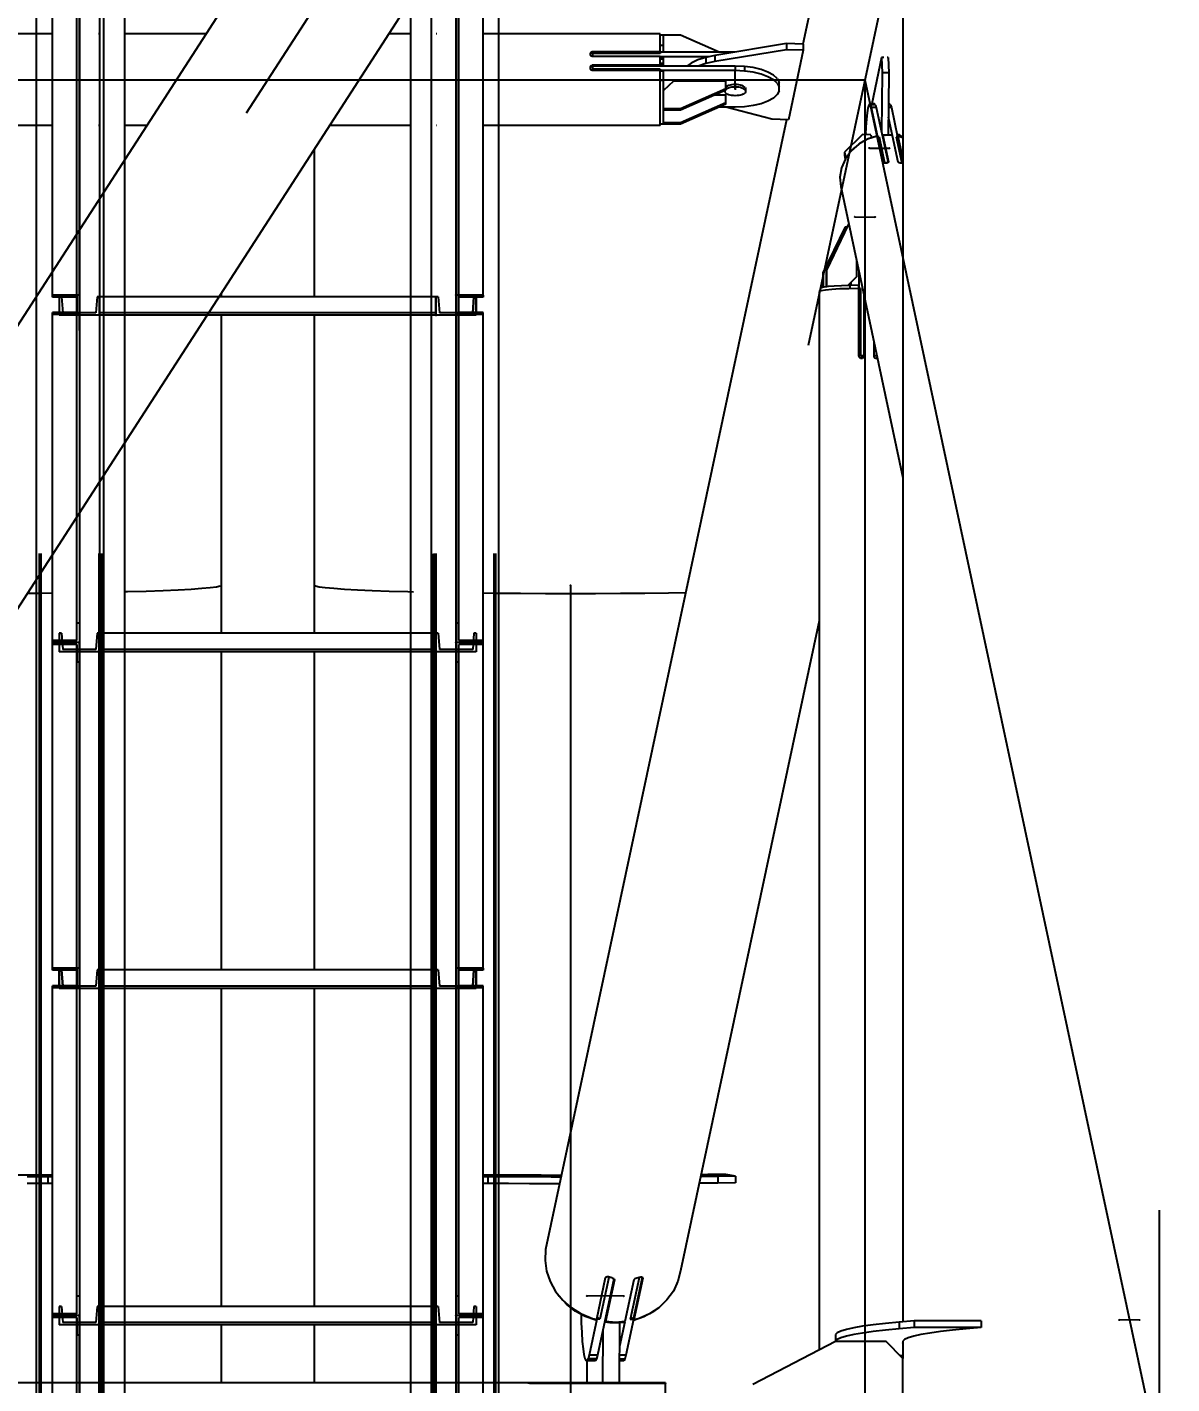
# Model space of a CAD drawing. Header units: millimetres. Extents: x 150209.93 to 150215.05, y 136675.65 to 136679.93.
# Drawn here: x 150211.335 to 150211.403, y 136678.2914 to 136678.372 of the extents above; entities that cross this region are included whole.
import ezdxf

# ---------------------------------------------------------------- set-up
doc = ezdxf.new("R2010")
doc.units = ezdxf.units.MM
doc.header["$LTSCALE"] = 0.25
for name, pattern in [('CENTER', [50.8, 31.75, -6.35, 6.35, -6.35]), ('XKITLINE00', [0]), ('XKITLINE02', [4, 2, -2]), ('XKITLINE03', [6, 3, -1, 1, -1])]:
    doc.linetypes.add(name, pattern=pattern)
doc.styles.add('ROMANS', font='romans.shx')
doc.dimstyles.new('MD300', dxfattribs={"dimtxt": 2.5, "dimasz": 2.5, "dimexe": 1, "dimexo": 1, "dimgap": 0.5, "dimtad": 1, "dimdec": 1, "dimlfac": 50, "dimrnd": 0.5, "dimdsep": 46, "dimtxsty": 'ROMANS', "dimcen": 1, "dimclrd": 146, "dimclre": 146, "dimclrt": 30, "dimadec": 1, "dimazin": 2, "dimtfac": 1, "dimtdec": 1, "dimtmove": 0, "dimatfit": 1, "dimfxl": 1, "dimtolj": 1, "dimtzin": 0, "dimlwd": -1, "dimlwe": -1, "dimarcsym": 0})

# ---------------------------------------------------------------- blocks, each defined once
blk = doc.blocks.new('çatıı')
at = {"color": 8, "linetype": 'CENTER'}
for p, q in [((12195, 15209.12), (12195, 13540.01)), ((12370, 14354.32), (12370, 12689.51)), ((12370, 14100.27), (11840, 13280.27)), ((12370, 14100.27), (12195, 13280.27)), ((12243.96, 13687.55), (12243.96, 13693)), ((11927.5, 13690.27), (12282.5, 13690.27)), ((12282.5, 13690.27), (12282.5, 12870.27)), ((12282.5, 13690.27), (12370, 13280.27)), ((12283.85, 13669.97), (12289.82, 13669.93)), ((12279.51, 13649.52), (12285.48, 13649.48)), ((12195, 13540.01), (12195, 12732.33)), ((12210.84, 13328.82), (12199.89, 13328.89)), ((12364.13, 13321.72), (12358.16, 13321.76))]:
    blk.add_line(p, q, dxfattribs=at)
at = {"color": 8, "linetype": 'XKITLINE00'}
for p, q in [((12223.6, 13915.84), (11947.97, 13489.39)), ((12293.8, 13894.91), (12293.8, 13321.22)), ((12262.02, 13891.16), (11986.39, 13464.71)), ((12293.8, 13840.31), (12264.03, 13700.84)), ((12041.01, 13703.92), (11988.33, 13703.92)), ((12055.01, 13703.92), (12054.72, 13703.92)), ((12086.63, 13703.92), (12062.51, 13703.92)), ((12147.57, 13703.92), (12141, 13703.92)), ((12155.27, 13703.92), (12155.07, 13703.92)), ((12221.66, 13703.92), (12168.99, 13703.92)), ((12221.66, 13702.45), (12221.66, 13703.92)), ((12222.66, 13703.48), (12221.66, 13703.48)), ((12222.66, 13701.93), (12222.66, 13703.48)), ((12227.66, 13703.48), (12222.66, 13703.48)), ((12239.15, 13698.44), (12227.66, 13703.48)), ((12221.66, 13698.44), (12221.66, 13702.45)), ((12222.66, 13700.4), (12221.66, 13700.4)), ((12222.66, 13698.44), (12222.66, 13701.93)), ((12259.21, 13701.02), (12237.87, 13697.46)), ((12259.21, 13699.2), (12237.87, 13695.64)), ((12259.21, 13701.02), (12259.21, 13699.2)), ((12264.19, 13700.84), (12259.21, 13701.02)), ((12264.19, 13699.02), (12259.21, 13699.2)), ((12264.19, 13699.02), (12259.78, 13678.37)), ((12264.19, 13700.84), (12264.19, 13699.02)), ((12200.85, 13698.11), (12200.81, 13697.88)), ((12200.81, 13697.88), (12200.85, 13697.65)), ((12200.85, 13697.86), (12200.83, 13697.76)), ((12200.97, 13698.31), (12200.85, 13698.11)), ((12200.97, 13698.06), (12200.85, 13697.86)), ((12200.85, 13697.65), (12200.97, 13697.45)), ((12201.14, 13698.46), (12200.97, 13698.31)), ((12201.12, 13698.19), (12200.97, 13698.06)), ((12201.16, 13697.29), (12200.97, 13697.45)), ((12201.16, 13698.22), (12201.12, 13698.19)), ((12201.39, 13698.56), (12201.16, 13698.47)), ((12201.39, 13698.31), (12201.16, 13698.22)), ((12201.39, 13697.18), (12201.16, 13697.29)), ((12201.66, 13698.61), (12201.39, 13698.56)), ((12201.66, 13698.34), (12201.39, 13698.31)), ((12201.66, 13697.15), (12201.39, 13697.18)), ((12201.66, 13698.61), (12201.66, 13698.34)), ((12221.66, 13698.61), (12201.66, 13698.61)), ((12221.66, 13698.34), (12201.66, 13698.34)), ((12221.66, 13698.33), (12201.66, 13698.33)), ((12201.66, 13697.15), (12201.66, 13698.33)), ((12221.66, 13698.03), (12201.66, 13698.03)), ((12221.66, 13697.15), (12201.66, 13697.15)), ((12221.66, 13698.44), (12221.66, 13698.03)), ((12243.74, 13698.44), (12221.66, 13698.44)), ((12221.66, 13694.35), (12221.66, 13697.15)), ((12236.07, 13697.07), (12221.66, 13697.07)), ((12222.66, 13697.01), (12221.66, 13697.01)), ((12222.66, 13696.4), (12221.66, 13696.4)), ((12222.66, 13695.13), (12221.66, 13695.13)), ((12222.66, 13695.77), (12222.66, 13697.01)), ((12222.66, 13694.34), (12222.66, 13695.77)), ((12230.87, 13695.21), (12229.59, 13694.34)), ((12232.86, 13696.14), (12230.87, 13695.21)), ((12235.22, 13696.89), (12232.86, 13696.14)), ((12235.22, 13695.07), (12232.94, 13694.34)), ((12237.87, 13697.46), (12235.22, 13696.89)), ((12235.22, 13696.89), (12235.22, 13695.07)), ((12237.87, 13695.64), (12235.22, 13695.07)), ((12237.87, 13697.46), (12237.87, 13695.64)), ((12287.47, 13696.86), (12284.54, 13683.06)), ((12288.17, 13696.86), (12287.47, 13696.86)), ((12287.47, 13696.86), (12287.63, 13692.31)), ((12289.46, 13696.85), (12289.13, 13696.85)), ((12289.46, 13696.85), (12289.62, 13692.29)), ((12200.85, 13694.04), (12200.81, 13693.78)), ((12200.81, 13693.78), (12200.85, 13693.53)), ((12200.85, 13693.79), (12200.83, 13693.66)), ((12200.97, 13694.26), (12200.85, 13694.04)), ((12200.97, 13694.01), (12200.85, 13693.79)), ((12200.85, 13693.53), (12200.97, 13693.31)), ((12201.16, 13694.44), (12200.97, 13694.26)), ((12201.16, 13694.19), (12200.97, 13694.01)), ((12201.16, 13693.13), (12200.97, 13693.31)), ((12201.39, 13694.56), (12201.16, 13694.44)), ((12201.39, 13694.31), (12201.16, 13694.19)), ((12201.39, 13693.03), (12201.16, 13693.13)), ((12201.66, 13694.6), (12201.39, 13694.56)), ((12201.39, 13694.56), (12201.39, 13694.31)), ((12201.66, 13694.35), (12201.39, 13694.31)), ((12201.66, 13692.97), (12201.39, 13693.03)), ((12201.66, 13694.6), (12201.66, 13694.35)), ((12221.66, 13694.6), (12201.66, 13694.6)), ((12201.66, 13694.35), (12201.66, 13694.34)), ((12201.66, 13692.97), (12201.66, 13694.34)), ((12243.96, 13694.34), (12201.66, 13694.34)), ((12221.66, 13693.39), (12201.66, 13693.39)), ((12221.66, 13692.97), (12201.66, 13692.97)), ((12222.66, 13694.47), (12221.66, 13694.47)), ((12221.66, 13694.47), (12221.66, 13694.34)), ((12221.66, 13693.39), (12221.66, 13692.98)), ((12243.96, 13692.98), (12221.66, 13692.98)), ((12221.66, 13676.63), (12221.66, 13692.97)), ((12222.66, 13692.8), (12221.66, 13692.8)), ((12222.66, 13687.4), (12222.66, 13692.8)), ((12243.96, 13694.34), (12243.96, 13692.98)), ((12246.68, 13694.23), (12243.96, 13694.34)), ((12246.68, 13692.86), (12243.96, 13692.98)), ((12246.68, 13694.23), (12246.68, 13692.86)), ((12249.28, 13693.87), (12246.68, 13694.23)), ((12249.28, 13692.51), (12246.68, 13692.86)), ((12251.66, 13693.31), (12249.28, 13693.87)), ((12251.66, 13691.94), (12249.28, 13692.51)), ((12253.69, 13692.55), (12251.66, 13693.31)), ((12253.69, 13691.18), (12251.66, 13691.94)), ((12255.3, 13691.63), (12253.69, 13692.55)), ((12255.3, 13690.26), (12253.69, 13691.18)), ((12256.41, 13690.59), (12255.3, 13691.63)), ((12287.63, 13692.31), (12287.42, 13674.89)), ((12289.62, 13692.29), (12287.63, 13692.31)), ((12289.62, 13692.29), (12289.4, 13673.84)), ((12222.66, 13690.09), (12221.66, 13690.09)), ((12225.66, 13689.83), (12222.66, 13687.1)), ((12222.66, 13681.66), (12222.66, 13687.4)), ((12241.16, 13689.83), (12225.66, 13689.83)), ((12241.16, 13687.55), (12227.66, 13681.64)), ((12241.16, 13687.14), (12227.66, 13681.22)), ((12240.9, 13687.02), (12240.86, 13686.82)), ((12240.86, 13687.01), (12240.86, 13686.82)), ((12240.86, 13686.82), (12240.9, 13686.59)), ((12241.16, 13687.14), (12241.16, 13689.83)), ((12241.27, 13688.19), (12241.16, 13688.09)), ((12241.27, 13687.46), (12241.16, 13687.36)), ((12241.58, 13688.37), (12241.27, 13688.19)), ((12241.58, 13687.64), (12241.27, 13687.46)), ((12241.96, 13688.53), (12241.58, 13688.37)), ((12241.96, 13687.8), (12241.58, 13687.64)), ((12242.41, 13688.66), (12241.96, 13688.53)), ((12242.41, 13687.93), (12241.96, 13687.8)), ((12242.9, 13688.75), (12242.41, 13688.66)), ((12242.9, 13688.03), (12242.41, 13687.93)), ((12243.42, 13688.81), (12242.9, 13688.75)), ((12243.42, 13688.08), (12242.9, 13688.03)), ((12243.96, 13688.83), (12243.42, 13688.81)), ((12243.96, 13688.1), (12243.42, 13688.08)), ((12244.49, 13688.81), (12243.96, 13688.83)), ((12243.96, 13688.83), (12243.96, 13688.1)), ((12244.49, 13688.08), (12243.96, 13688.1)), ((12245.02, 13688.75), (12244.49, 13688.81)), ((12245.02, 13688.03), (12244.49, 13688.08)), ((12245.51, 13688.66), (12245.02, 13688.75)), ((12245.51, 13687.93), (12245.02, 13688.03)), ((12245.95, 13688.53), (12245.51, 13688.66)), ((12245.95, 13687.8), (12245.51, 13687.93)), ((12246.33, 13688.37), (12245.95, 13688.53)), ((12246.33, 13687.64), (12245.95, 13687.8)), ((12246.64, 13688.19), (12246.33, 13688.37)), ((12246.64, 13687.46), (12246.33, 13687.64)), ((12246.87, 13687.99), (12246.64, 13688.19)), ((12246.87, 13687.26), (12246.64, 13687.46)), ((12246.87, 13687.99), (12247.01, 13687.77)), ((12246.87, 13687.26), (12247.01, 13687.04)), ((12247.01, 13687.77), (12247.06, 13687.55)), ((12247.01, 13687.04), (12247.06, 13686.82)), ((12247.06, 13686.82), (12247.01, 13686.59)), ((12247.06, 13687.55), (12247.06, 13686.82)), ((12256.41, 13689.22), (12255.3, 13690.26)), ((12256.41, 13690.59), (12256.98, 13689.48)), ((12256.41, 13689.22), (12256.98, 13688.11)), ((12256.98, 13686.98), (12256.41, 13685.87)), ((12256.98, 13686.98), (12256.98, 13689.48)), ((12241.16, 13683.4), (12227.66, 13677.49)), ((12241.16, 13682.99), (12227.66, 13677.07)), ((12241.16, 13685.68), (12237.83, 13685.68)), ((12240.9, 13686.59), (12241.04, 13686.38)), ((12241.27, 13686.17), (12241.04, 13686.38)), ((12241.16, 13682.99), (12241.16, 13685.68)), ((12241.58, 13685.99), (12241.27, 13686.17)), ((12241.96, 13685.83), (12241.58, 13685.99)), ((12242.41, 13685.7), (12241.96, 13685.83)), ((12242.9, 13685.61), (12242.41, 13685.7)), ((12243.42, 13685.55), (12242.9, 13685.61)), ((12243.96, 13685.53), (12243.42, 13685.55)), ((12244.49, 13685.55), (12243.96, 13685.53)), ((12245.02, 13685.61), (12244.49, 13685.55)), ((12245.51, 13685.7), (12245.02, 13685.61)), ((12245.95, 13685.83), (12245.51, 13685.7)), ((12246.33, 13685.99), (12245.95, 13685.83)), ((12246.64, 13686.17), (12246.33, 13685.99)), ((12246.87, 13686.38), (12246.64, 13686.17)), ((12247.01, 13686.59), (12246.87, 13686.38)), ((12251.66, 13683.15), (12249.28, 13682.58)), ((12253.69, 13683.91), (12251.66, 13683.15)), ((12255.3, 13684.83), (12253.69, 13683.91)), ((12256.41, 13685.87), (12255.3, 13684.83)), ((12283.66, 13682.73), (12283.41, 13681.84)), ((12283.91, 13683.07), (12283.66, 13682.73)), ((12285.4, 13683.06), (12283.91, 13683.07)), ((12284.16, 13682.83), (12283.91, 13683.07)), ((12285.66, 13682.82), (12284.16, 13682.83)), ((12284.16, 13682.83), (12284.4, 13682.03)), ((12285.66, 13682.82), (12285.4, 13683.06)), ((12285.66, 13682.82), (12285.9, 13682.02)), ((12290.14, 13682.79), (12289.5, 13682.8)), ((12289.89, 13683.03), (12289.51, 13683.03)), ((12290.14, 13682.79), (12289.89, 13683.03)), ((12290.14, 13682.79), (12290.38, 13681.99)), ((12222.66, 13681.66), (12222.66, 13681.64)), ((12222.66, 13681.64), (12222.66, 13681.62)), ((12227.66, 13681.64), (12222.66, 13681.64)), ((12222.66, 13677.12), (12222.66, 13681.62)), ((12227.66, 13681.22), (12222.66, 13681.22)), ((12227.66, 13681.64), (12227.66, 13681.22)), ((12243.96, 13682.11), (12239.15, 13682.11)), ((12254.8, 13678.56), (12241.15, 13682.11)), ((12246.68, 13682.23), (12243.96, 13682.11)), ((12249.28, 13682.58), (12246.68, 13682.23)), ((12283.18, 13680.43), (12282.98, 13678.56)), ((12283.41, 13681.84), (12283.18, 13680.43)), ((12285.9, 13682.02), (12284.4, 13682.03)), ((12284.4, 13682.03), (12286.26, 13673.34)), ((12285.9, 13682.02), (12289.39, 13665.66)), ((12289.46, 13679.29), (12290.66, 13673.67)), ((12290.38, 13681.99), (12289.5, 13682)), ((12290.38, 13681.99), (12292.23, 13673.3)), ((12041.01, 13676.63), (11988.33, 13676.63)), ((12055.01, 13676.63), (12054.72, 13676.63)), ((12068.99, 13676.63), (12062.51, 13676.63)), ((12147.69, 13676.63), (12123.36, 13676.63)), ((12155.27, 13676.63), (12155.19, 13676.63)), ((12221.66, 13676.63), (12168.99, 13676.63)), ((12259.24, 13678.39), (12187.59, 13342.66)), ((12222.66, 13677.07), (12221.66, 13677.07)), ((12227.66, 13677.49), (12222.66, 13677.49)), ((12222.66, 13677.12), (12222.66, 13677.09)), ((12222.66, 13677.09), (12222.66, 13677.07)), ((12227.66, 13677.07), (12222.66, 13677.07)), ((12227.66, 13677.49), (12227.66, 13677.07)), ((12259.78, 13678.37), (12254.8, 13678.56)), ((12282.74, 13674.59), (12282.61, 13673.95)), ((12282.82, 13676.31), (12282.71, 13673.95)), ((12282.98, 13678.56), (12282.82, 13676.31)), ((12281.82, 13673.96), (12276.48, 13668.74)), ((12280.67, 13671.14), (12278.43, 13669.16)), ((12283.32, 13672.62), (12280.67, 13671.14)), ((12281.11, 13671.43), (12280.91, 13671.27)), ((12283.48, 13672.71), (12281.11, 13671.43)), ((12284.31, 13673.94), (12281.82, 13673.96)), ((12286.17, 13673.51), (12283.32, 13672.62)), ((12286.07, 13673.53), (12283.48, 13672.71)), ((12283.48, 13672.71), (12283.49, 13672.67)), ((12284.31, 13673.94), (12284.51, 13673.04)), ((12286.07, 13673.53), (12286.08, 13673.48)), ((12286.17, 13673.51), (12287.83, 13665.71)), ((12286.26, 13673.34), (12286.25, 13673.12)), ((12286.71, 13673.33), (12286.25, 13673.1)), ((12286.71, 13673.33), (12286.26, 13673.34)), ((12286.71, 13673.33), (12288.37, 13665.53)), ((12287.77, 13673.79), (12287.75, 13673.33)), ((12288.47, 13673.83), (12287.77, 13673.79)), ((12287.77, 13673.79), (12287.86, 13673.4)), ((12287.86, 13673.4), (12287.83, 13672.94)), ((12287.87, 13673.69), (12287.84, 13673.13)), ((12287.84, 13673.13), (12289.43, 13665.7)), ((12289.27, 13673.82), (12287.87, 13673.69)), ((12287.87, 13673.69), (12289.53, 13665.89)), ((12289.17, 13673.84), (12288.47, 13673.83)), ((12288.47, 13673.83), (12288.49, 13673.75)), ((12289.87, 13673.82), (12289.17, 13673.84)), ((12290.66, 13673.67), (12289.27, 13673.82)), ((12290.56, 13673.77), (12289.87, 13673.82)), ((12289.87, 13673.82), (12289.88, 13673.75)), ((12290.56, 13673.77), (12290.58, 13673.68)), ((12290.66, 13673.67), (12292.32, 13665.87)), ((12291.78, 13673.3), (12293.45, 13665.5)), ((12292.23, 13673.3), (12291.78, 13673.3)), ((12292.22, 13673.06), (12291.78, 13673.3)), ((12292.78, 13673.89), (12292.11, 13673.89)), ((12292.23, 13673.3), (12292.22, 13673.06)), ((12292.22, 13673.06), (12293.8, 13665.68)), ((12292.24, 13673.48), (12292.23, 13673.3)), ((12292.34, 13673.45), (12292.24, 13673.48)), ((12292.24, 13673.48), (12292.32, 13673.09)), ((12292.32, 13673.09), (12292.3, 13672.67)), ((12292.34, 13673.47), (12292.31, 13672.89)), ((12292.31, 13672.89), (12293.8, 13665.94)), ((12292.34, 13673.47), (12293.8, 13666.65)), ((12293.8, 13672.98), (12292.34, 13673.47)), ((12293.8, 13673.17), (12292.78, 13673.89)), ((12118.8, 13669.57), (12118.8, 13625.78)), ((12276.7, 13666.79), (12275.57, 13664.14)), ((12276.48, 13668.74), (12276.43, 13667.82)), ((12276.43, 13667.82), (12276.67, 13666.72)), ((12276.48, 13668.74), (12276.85, 13667)), ((12278.43, 13669.16), (12276.7, 13666.79)), ((12279.05, 13669.74), (12278.95, 13669.62)), ((12279.61, 13670.21), (12279.05, 13669.74)), ((12275.57, 13664.14), (12275.1, 13661.35)), ((12287.92, 13665.63), (12287.83, 13665.71)), ((12288.04, 13665.54), (12287.92, 13665.63)), ((12288.24, 13665.49), (12288.04, 13665.54)), ((12288.49, 13665.46), (12288.24, 13665.49)), ((12288.37, 13665.53), (12288.28, 13665.48)), ((12289.06, 13665.53), (12288.37, 13665.53)), ((12288.75, 13665.47), (12288.49, 13665.46)), ((12289.01, 13665.52), (12288.75, 13665.47)), ((12289.24, 13665.59), (12289.01, 13665.52)), ((12289.41, 13665.68), (12289.24, 13665.59)), ((12289.51, 13665.78), (12289.41, 13665.68)), ((12289.53, 13665.89), (12289.51, 13665.78)), ((12292.32, 13665.87), (12292.38, 13665.76)), ((12292.52, 13665.66), (12292.38, 13665.76)), ((12292.73, 13665.56), (12292.52, 13665.66)), ((12292.97, 13665.49), (12292.73, 13665.56)), ((12293.45, 13665.5), (12292.92, 13665.5)), ((12293.23, 13665.44), (12292.97, 13665.49)), ((12293.49, 13665.43), (12293.23, 13665.44)), ((12293.56, 13665.44), (12293.45, 13665.5)), ((12293.72, 13665.45), (12293.49, 13665.43)), ((12293.8, 13665.48), (12293.72, 13665.45)), ((12275.1, 13661.35), (12275.31, 13658.55)), ((12275.31, 13658.55), (12293.8, 13571.93)), ((12276.51, 13646.35), (12270.03, 13632.93)), ((12276.6, 13646.43), (12270.13, 13633.01)), ((12277.44, 13647.07), (12270.97, 13633.65)), ((12277.53, 13647.14), (12271.06, 13633.72)), ((12276.6, 13646.43), (12276.51, 13646.35)), ((12277.13, 13646.42), (12276.6, 13646.43)), ((12277.53, 13647.14), (12277.44, 13647.07)), ((12277.74, 13647.14), (12277.53, 13647.14)), ((12280.02, 13636.47), (12280.02, 13631.67)), ((12270.13, 13633.01), (12270.03, 13632.93)), ((12270.03, 13632.93), (12270.03, 13628.57)), ((12270.13, 13633.01), (12270.13, 13628.59)), ((12271.06, 13633.72), (12270.97, 13633.65)), ((12270.97, 13633.65), (12270.97, 13628.72)), ((12271.06, 13633.72), (12271.06, 13628.74)), ((12280.02, 13631.67), (12277.48, 13629.14)), ((12280.73, 13633.14), (12280.73, 13628.22)), ((12091.2, 13626.87), (12091.2, 13625.78)), ((12269.53, 13627.57), (12268.91, 13627.35)), ((12268.91, 13627.35), (12268.91, 13312.79)), ((12269.5, 13628.45), (12269.25, 13628.25)), ((12269.25, 13628.25), (12269.25, 13627.47)), ((12270.3, 13628.63), (12269.5, 13628.45)), ((12270.8, 13627.77), (12269.53, 13627.57)), ((12271.06, 13628.73), (12270.3, 13628.63)), ((12272.67, 13627.94), (12270.8, 13627.77)), ((12271.08, 13628.74), (12271.06, 13628.74)), ((12271.06, 13628.74), (12271.06, 13628.73)), ((12271.61, 13628.8), (12271.08, 13628.74)), ((12273.38, 13628.95), (12271.61, 13628.8)), ((12275.02, 13628.09), (12272.67, 13627.94)), ((12275.53, 13629.07), (12273.38, 13628.95)), ((12277.75, 13628.18), (12275.02, 13628.09)), ((12277.98, 13629.16), (12275.53, 13629.07)), ((12280.65, 13628.24), (12277.75, 13628.18)), ((12280.61, 13629.2), (12277.98, 13629.16)), ((12277.98, 13629.16), (12277.98, 13628.19)), ((12278.28, 13629.94), (12278.28, 13629.16)), ((12280.61, 13629.2), (12280.61, 13628.24)), ((12280.65, 13628.24), (12280.65, 13608.29)), ((12281.18, 13628.22), (12280.71, 13628.2)), ((12280.73, 13628.22), (12280.71, 13628.2)), ((12280.71, 13628.2), (12280.71, 13608.26)), ((12281.18, 13628.22), (12280.73, 13628.22)), ((12281.18, 13628.22), (12281.18, 13608.27)), ((12282.23, 13626.14), (12282.23, 13608.26)), ((12282.31, 13625.76), (12282.31, 13608.25)), ((12282.36, 13625.5), (12282.36, 13608.29)), ((12091.2, 13620.28), (12091.2, 13540.01)), ((12118.8, 13620.28), (12118.8, 13540.01)), ((12285.15, 13612.44), (12285.15, 13608.27)), ((12285.21, 13612.14), (12285.21, 13608.24)), ((12280.65, 13608.29), (12280.72, 13608.03)), ((12280.71, 13608.26), (12280.67, 13608.22)), ((12281.18, 13608.27), (12280.71, 13608.26)), ((12280.72, 13608.03), (12280.82, 13607.79)), ((12281, 13607.6), (12280.82, 13607.79)), ((12281.24, 13607.48), (12281, 13607.6)), ((12282.23, 13608.26), (12281.18, 13608.27)), ((12282.23, 13608.26), (12281.22, 13607.49)), ((12281.51, 13607.44), (12281.24, 13607.48)), ((12281.77, 13607.48), (12281.51, 13607.44)), ((12282.01, 13607.61), (12281.77, 13607.48)), ((12282.14, 13607.75), (12281.98, 13607.59)), ((12282.2, 13607.79), (12282.01, 13607.61)), ((12282.26, 13607.99), (12282.14, 13607.75)), ((12282.32, 13608.03), (12282.2, 13607.79)), ((12282.31, 13608.25), (12282.26, 13607.99)), ((12282.32, 13608.03), (12282.26, 13607.99)), ((12282.36, 13608.29), (12282.31, 13608.25)), ((12282.36, 13608.29), (12282.32, 13608.03)), ((12285.15, 13608.27), (12285.19, 13608.01)), ((12285.21, 13608.24), (12285.16, 13608.2)), ((12285.19, 13608.01), (12285.31, 13607.77)), ((12286.05, 13608.24), (12285.21, 13608.24)), ((12285.31, 13607.77), (12285.5, 13607.58)), ((12285.73, 13607.46), (12285.5, 13607.58)), ((12286.14, 13607.8), (12285.71, 13607.47)), ((12285.99, 13607.41), (12285.73, 13607.46)), ((12286.22, 13607.45), (12285.99, 13607.41)), ((12037.12, 13537.63), (12033.5, 13537.6)), ((12037.12, 13537.63), (12033.5, 13537.6)), ((12041.01, 13537.68), (12037.12, 13537.63)), ((12041.01, 13537.68), (12037.12, 13537.63)), ((12055.01, 13537.9), (12054.72, 13537.89)), ((12055.01, 13537.9), (12054.72, 13537.89)), ((12063.34, 13538.09), (12062.51, 13538.07)), ((12068.88, 13538.25), (12063.34, 13538.09)), ((12073.9, 13538.43), (12068.88, 13538.25)), ((12073.9, 13538.43), (12068.88, 13538.25)), ((12078.35, 13538.63), (12073.9, 13538.43)), ((12078.35, 13538.63), (12073.9, 13538.43)), ((12082.2, 13538.84), (12078.35, 13538.63)), ((12082.2, 13538.84), (12078.35, 13538.63)), ((12085.39, 13539.06), (12082.2, 13538.84)), ((12085.39, 13539.06), (12082.2, 13538.84)), ((12087.91, 13539.29), (12085.39, 13539.06)), ((12087.91, 13539.29), (12085.39, 13539.06)), ((12089.73, 13539.53), (12087.91, 13539.29)), ((12089.73, 13539.53), (12087.91, 13539.29)), ((12090.83, 13539.77), (12089.73, 13539.53)), ((12090.83, 13539.77), (12089.73, 13539.53)), ((12091.2, 13540.01), (12090.83, 13539.77)), ((12091.2, 13540.01), (12090.83, 13539.77)), ((12091.2, 13540.01), (12091.2, 13525.78)), ((12119.16, 13539.77), (12118.8, 13540.01)), ((12118.8, 13540.01), (12118.8, 13525.78)), ((12119.16, 13539.77), (12118.8, 13540.01)), ((12120.26, 13539.53), (12119.16, 13539.77)), ((12120.26, 13539.53), (12119.16, 13539.77)), ((12122.08, 13539.29), (12120.26, 13539.53)), ((12122.08, 13539.29), (12120.26, 13539.53)), ((12124.6, 13539.06), (12122.08, 13539.29)), ((12124.6, 13539.06), (12122.08, 13539.29)), ((12127.79, 13538.84), (12124.6, 13539.06)), ((12127.79, 13538.84), (12124.6, 13539.06)), ((12131.64, 13538.63), (12127.79, 13538.84)), ((12131.64, 13538.63), (12127.79, 13538.84)), ((12136.09, 13538.43), (12131.64, 13538.63)), ((12136.09, 13538.43), (12131.64, 13538.63)), ((12141.11, 13538.25), (12136.09, 13538.43)), ((12141.11, 13538.25), (12136.09, 13538.43)), ((12146.65, 13538.09), (12141.11, 13538.25)), ((12148.31, 13538.05), (12146.65, 13538.09)), ((12172.88, 13537.63), (12168.99, 13537.68)), ((12172.88, 13537.63), (12168.99, 13537.68)), ((12180.13, 13537.57), (12172.88, 13537.63)), ((12180.13, 13537.57), (12172.88, 13537.63)), ((12187.53, 13537.54), (12180.13, 13537.57)), ((12187.53, 13537.53), (12180.13, 13537.57)), ((12195, 13537.52), (12187.53, 13537.53)), ((12202.46, 13537.53), (12195, 13537.52)), ((12209.86, 13537.57), (12202.46, 13537.54)), ((12209.86, 13537.57), (12202.46, 13537.53)), ((12217.12, 13537.63), (12209.86, 13537.57)), ((12217.12, 13537.63), (12209.86, 13537.57)), ((12224.16, 13537.71), (12217.12, 13537.63)), ((12224.16, 13537.71), (12217.12, 13537.63)), ((12229.23, 13537.79), (12224.16, 13537.71)), ((12229.23, 13537.79), (12224.16, 13537.71)), ((12268.91, 13529.51), (12227.69, 13336.36)), ((12091.2, 13520.28), (12091.2, 13425.78)), ((12118.8, 13520.28), (12118.8, 13425.78)), ((12091.2, 13420.28), (12091.2, 13325.78)), ((12118.8, 13420.28), (12118.8, 13325.78)), ((12036.39, 13364.77), (12030.11, 13364.75)), ((12039.6, 13364.29), (12033.47, 13364.26)), ((12041.01, 13364.8), (12036.39, 13364.77)), ((12041.01, 13364.3), (12039.6, 13364.29)), ((12039.6, 13364.29), (12039.6, 13362.29)), ((12173.6, 13364.77), (12168.99, 13364.8)), ((12170.39, 13364.29), (12168.99, 13364.3)), ((12176.53, 13364.26), (12170.39, 13364.29)), ((12170.39, 13364.29), (12170.39, 13362.29)), ((12179.88, 13364.75), (12173.6, 13364.77)), ((12182.81, 13364.23), (12176.53, 13364.26)), ((12186.28, 13364.73), (12179.88, 13364.75)), ((12189.21, 13364.21), (12182.81, 13364.23)), ((12192.3, 13364.72), (12186.28, 13364.73)), ((12192.19, 13364.21), (12189.21, 13364.21)), ((12238.76, 13364.41), (12233.66, 13364.36)), ((12235.83, 13364.93), (12233.78, 13364.91)), ((12241.15, 13364.99), (12235.83, 13364.93)), ((12244.08, 13364.47), (12238.76, 13364.41)), ((12238.76, 13364.41), (12238.76, 13362.41)), ((12244.08, 13364.47), (12241.15, 13364.99)), ((12244.08, 13364.47), (12244.08, 13362.47)), ((12039.6, 13362.29), (12033.47, 13362.26)), ((12041.01, 13362.3), (12039.6, 13362.29)), ((12170.39, 13362.29), (12168.99, 13362.3)), ((12176.53, 13362.26), (12170.39, 13362.29)), ((12182.81, 13362.23), (12176.53, 13362.26)), ((12189.21, 13362.21), (12182.81, 13362.23)), ((12191.76, 13362.21), (12189.21, 13362.21)), ((12238.76, 13362.41), (12233.23, 13362.36)), ((12244.08, 13362.47), (12238.76, 13362.41)), ((12187.59, 13342.66), (12187.44, 13339.45)), ((12187.44, 13339.45), (12187.9, 13336.24)), ((12187.9, 13336.24), (12188.95, 13333.13)), ((12227.69, 13336.36), (12226.92, 13333.25)), ((12188.95, 13333.13), (12190.58, 13330.22)), ((12205.34, 13334.24), (12202.7, 13321.85)), ((12207.84, 13333.97), (12203.01, 13311.3)), ((12206.4, 13334.37), (12203.75, 13321.97)), ((12205.45, 13334.37), (12205.34, 13334.24)), ((12207.89, 13333.93), (12205.37, 13322.13)), ((12208.05, 13333.66), (12205.4, 13321.27)), ((12205.65, 13334.47), (12205.45, 13334.37)), ((12205.93, 13334.52), (12205.65, 13334.47)), ((12206.26, 13334.52), (12205.93, 13334.52)), ((12206.4, 13334.37), (12206.11, 13334.52)), ((12206.62, 13334.48), (12206.26, 13334.52)), ((12207.06, 13334.36), (12206.4, 13334.37)), ((12206.99, 13334.39), (12206.62, 13334.48)), ((12207.34, 13334.26), (12206.99, 13334.39)), ((12207.64, 13334.11), (12207.34, 13334.26)), ((12207.72, 13334.05), (12207.64, 13334.11)), ((12207.86, 13333.96), (12207.72, 13334.05)), ((12207.86, 13333.96), (12208, 13333.82)), ((12208, 13333.82), (12208.05, 13333.66)), ((12213.82, 13333.65), (12211.18, 13321.25)), ((12215.43, 13334.3), (12212.78, 13321.91)), ((12216.28, 13334.4), (12213.72, 13322.41)), ((12216.32, 13334.39), (12213.81, 13322.67)), ((12213.93, 13333.8), (12213.82, 13333.65)), ((12216.49, 13334.18), (12213.85, 13321.78)), ((12214.13, 13333.95), (12213.93, 13333.8)), ((12214.4, 13334.08), (12214.13, 13333.95)), ((12214.73, 13334.18), (12214.4, 13334.08)), ((12214.76, 13334.19), (12214.73, 13334.18)), ((12215.09, 13334.31), (12214.76, 13334.19)), ((12215.45, 13334.4), (12215.09, 13334.31)), ((12215.43, 13334.3), (12215.09, 13334.31)), ((12215.66, 13334.43), (12215.43, 13334.3)), ((12215.79, 13334.45), (12215.45, 13334.4)), ((12216.08, 13334.45), (12215.79, 13334.45)), ((12216.31, 13334.4), (12216.08, 13334.45)), ((12216.45, 13334.31), (12216.31, 13334.4)), ((12216.45, 13334.31), (12216.49, 13334.18)), ((12226.92, 13333.25), (12225.57, 13330.32)), ((12190.58, 13330.22), (12192.73, 13327.58)), ((12191.13, 13329.54), (12191.59, 13328.84)), ((12191.59, 13328.84), (12192.58, 13327.77)), ((12225.57, 13330.32), (12223.68, 13327.68)), ((12195.33, 13325.31), (12192.73, 13327.58)), ((12192.83, 13327.5), (12193.81, 13326.43)), ((12196.43, 13324.4), (12193.81, 13326.43)), ((12198.3, 13323.47), (12195.33, 13325.31)), ((12199.37, 13322.78), (12196.43, 13324.4)), ((12221.3, 13325.39), (12218.5, 13323.53)), ((12219.63, 13324.24), (12219.2, 13324)), ((12219.94, 13324.49), (12219.63, 13324.24)), ((12223.68, 13327.68), (12221.3, 13325.39)), ((12091.2, 13320.28), (12091.2, 13303.02)), ((12118.8, 13320.28), (12118.8, 13303.02)), ((12198.12, 13323.47), (12198.18, 13320.91)), ((12198.18, 13320.91), (12198.32, 13317.98)), ((12201.55, 13322.12), (12198.3, 13323.47)), ((12199.42, 13323.01), (12199.37, 13322.78)), ((12202.55, 13321.64), (12199.37, 13322.78)), ((12202.79, 13321.98), (12200.52, 13311.32)), ((12202.7, 13321.85), (12201.55, 13322.12)), ((12202.6, 13321.87), (12202.55, 13321.64)), ((12202.78, 13322.25), (12202.79, 13321.98)), ((12203.75, 13321.97), (12202.79, 13321.98)), ((12203.75, 13321.97), (12202.83, 13322.46)), ((12205.23, 13321.74), (12205.26, 13321.08)), ((12205.39, 13321.7), (12205.26, 13321.08)), ((12206.7, 13320.92), (12205.26, 13321.08)), ((12205.37, 13322.36), (12205.39, 13321.7)), ((12205.37, 13322.13), (12205.4, 13321.27)), ((12208.52, 13321.03), (12205.4, 13321.27)), ((12206.75, 13321.16), (12206.7, 13320.92)), ((12208.15, 13320.86), (12206.7, 13320.92)), ((12209.6, 13320.9), (12208.15, 13320.86)), ((12211.18, 13321.25), (12208.52, 13321.03)), ((12209.6, 13320.9), (12209.45, 13303.03)), ((12211.11, 13321.24), (12209.54, 13313.87)), ((12209.64, 13321.12), (12209.6, 13320.9)), ((12211.03, 13321.04), (12209.6, 13320.9)), ((12211.07, 13321.24), (12211.03, 13321.04)), ((12213.74, 13321.9), (12211.47, 13311.24)), ((12213.72, 13322.41), (12212.78, 13321.91)), ((12213.74, 13321.9), (12212.78, 13321.91)), ((12216.8, 13322.66), (12213.7, 13321.56)), ((12213.83, 13322.18), (12213.7, 13321.56)), ((12213.7, 13321.68), (12213.7, 13321.56)), ((12213.72, 13322.41), (12213.74, 13321.9)), ((12213.81, 13322.81), (12213.83, 13322.18)), ((12213.81, 13322.67), (12213.85, 13321.78)), ((12215.37, 13322.16), (12213.85, 13321.78)), ((12218.5, 13323.53), (12215.37, 13322.16)), ((12217.87, 13323.26), (12216.8, 13322.66)), ((12216.83, 13322.8), (12216.8, 13322.66)), ((12281.83, 13319.86), (12279.18, 13319.4)), ((12284.98, 13320.31), (12281.83, 13319.86)), ((12288.59, 13320.73), (12284.98, 13320.31)), ((12292.65, 13321.13), (12288.59, 13320.73)), ((12297.11, 13321.49), (12292.65, 13321.13)), ((12292.65, 13321.13), (12292.65, 13319.13)), ((12297.11, 13321.49), (12297.11, 13319.5)), ((12317.11, 13321.49), (12297.11, 13321.49)), ((12317.11, 13321.49), (12317.11, 13319.5)), ((12198.32, 13317.98), (12198.5, 13315.38)), ((12204.6, 13318.77), (12204.47, 13303.03)), ((12274.31, 13317.92), (12273.76, 13317.41)), ((12273.76, 13317.41), (12273.76, 13315.42)), ((12274.31, 13315.93), (12273.76, 13315.42)), ((12275.4, 13318.42), (12274.31, 13317.92)), ((12275.4, 13316.43), (12274.31, 13315.93)), ((12277.03, 13318.92), (12275.4, 13318.42)), ((12277.03, 13316.92), (12275.4, 13316.43)), ((12279.18, 13319.4), (12277.03, 13318.92)), ((12279.18, 13317.4), (12277.03, 13316.92)), ((12281.83, 13317.87), (12279.18, 13317.4)), ((12284.98, 13318.31), (12281.83, 13317.87)), ((12288.59, 13318.74), (12284.98, 13318.31)), ((12292.65, 13319.13), (12288.59, 13318.74)), ((12297.11, 13319.5), (12292.65, 13319.13)), ((12294.31, 13315.93), (12293.76, 13315.42)), ((12295.4, 13316.43), (12294.31, 13315.93)), ((12297.03, 13316.92), (12295.4, 13316.43)), ((12299.18, 13317.4), (12297.03, 13316.92)), ((12317.11, 13319.5), (12297.11, 13319.5)), ((12301.83, 13317.87), (12299.18, 13317.4)), ((12304.98, 13318.31), (12301.83, 13317.87)), ((12308.59, 13318.74), (12304.98, 13318.31)), ((12312.65, 13319.13), (12308.59, 13318.74)), ((12317.11, 13319.5), (12312.65, 13319.13)), ((12198.5, 13315.38), (12198.73, 13313.2)), ((12198.73, 13313.2), (12198.99, 13311.48)), ((12273.8, 13315.32), (12249.19, 13302.56)), ((12273.76, 13315.42), (12273.76, 13315.31)), ((12288.8, 13315.32), (12273.8, 13315.32)), ((12293.8, 13310.34), (12288.8, 13315.32)), ((12293.76, 13315.42), (12293.76, 13314.91)), ((12293.8, 13314.88), (12293.76, 13314.91)), ((12293.8, 13315.45), (12293.8, 13310.34)), ((12198.99, 13311.48), (12199.28, 13310.3)), ((12199.28, 13310.3), (12199.58, 13309.68)), ((12199.9, 13309.65), (12199.58, 13309.68)), ((12199.9, 13309.65), (12199.84, 13303.03)), ((12200.21, 13310.2), (12199.9, 13309.65)), ((12202.39, 13309.63), (12199.9, 13309.65)), ((12200.52, 13311.32), (12200.21, 13310.2)), ((12202.7, 13310.18), (12200.21, 13310.2)), ((12203.01, 13311.3), (12200.52, 13311.32)), ((12202.7, 13310.18), (12202.39, 13309.63)), ((12203.01, 13311.3), (12202.7, 13310.18)), ((12210.85, 13309.57), (12209.5, 13309.58)), ((12211.47, 13311.24), (12209.51, 13311.25)), ((12211.16, 13310.12), (12209.51, 13310.13)), ((12211.16, 13310.12), (12210.85, 13309.57)), ((12211.47, 13311.24), (12211.16, 13310.12)), ((12293.8, 13311.11), (12292.96, 13311.17)), ((12293.8, 13250.37), (12293.8, 13310.34)), ((12223.2, 13303.05), (11986.8, 13303.05)), ((12182.36, 13303.03), (12182.19, 13303.03)), ((12182.36, 13302.97), (12182.19, 13303.02)), ((12182.6, 13303.03), (12182.36, 13303.03)), ((12182.6, 13302.93), (12182.36, 13302.97)), ((12182.89, 13303.03), (12182.6, 13303.03)), ((12182.89, 13302.91), (12182.6, 13302.93)), ((12183.2, 13303.03), (12182.89, 13303.03)), ((12182.89, 13303.03), (12182.89, 13302.91)), ((12183.2, 13302.9), (12182.89, 13302.91)), ((12223.2, 13303.03), (12183.2, 13303.03)), ((12183.2, 13303.03), (12183.2, 13302.9)), ((12223.2, 13302.9), (12183.2, 13302.9)), ((12223.2, 13303.05), (12223.2, 13303.03)), ((12223.2, 13303.05), (12223.2, 13303.03)), ((12223.2, 13303.03), (12223.2, 13302.9)), ((12223.2, 13298.88), (12223.2, 13302.9))]:
    blk.add_line(p, q, dxfattribs=at)
at = {"color": 1, "linetype": 'XKITLINE03'}
for p, q in [((12049.01, 13723.03), (12049.01, 13626.29)), ((12160.99, 13626.29), (12160.99, 13723.03)), ((12049.01, 13721.24), (12049.01, 12049.63)), ((12055.01, 13721.24), (12055.01, 12049.6)), ((12147.49, 12049.57), (12147.49, 13721.24)), ((12160.99, 13721.24), (12160.99, 12049.63)), ((12049.01, 13620.48), (12049.01, 13523.03)), ((12154.99, 13620.28), (12055.01, 13620.28)), ((12055.01, 13620.28), (12055.01, 13620.28)), ((12154.99, 13620.28), (12154.99, 13620.28)), ((12160.99, 13523.03), (12160.99, 13620.47)), ((12049.01, 13523.03), (12049.01, 13426.29)), ((12160.99, 13426.29), (12160.99, 13523.03)), ((12154.99, 13520.28), (12055.01, 13520.28)), ((12055.01, 13520.28), (12055.01, 13520.28)), ((12154.99, 13520.28), (12154.99, 13520.28)), ((12049.01, 13420.48), (12049.01, 13323.03)), ((12154.99, 13420.28), (12055.01, 13420.28)), ((12055.01, 13420.28), (12055.01, 13420.28)), ((12154.99, 13420.28), (12154.99, 13420.28)), ((12160.99, 13323.03), (12160.99, 13420.47)), ((12049.01, 13323.03), (12049.01, 13226.29)), ((12154.99, 13320.28), (12055.01, 13320.28)), ((12055.01, 13320.28), (12055.01, 13320.28)), ((12154.99, 13320.28), (12154.99, 13320.28)), ((12160.99, 13226.29), (12160.99, 13323.03))]:
    blk.add_line(p, q, dxfattribs=at)
at = {"color": 116, "linetype": 'XKITLINE02', "true_color": 0x136734}
for p, q in [((12160.99, 13620.46), (12160.99, 13723.03)), ((12168.99, 13625.71), (12168.99, 13723.03)), ((12037.16, 12049.63), (12037.16, 13721.24)), ((12037.69, 12049.63), (12037.69, 13721.24)), ((12041.01, 13625.71), (12041.01, 13721.24)), ((12048.21, 13620.46), (12048.21, 13721.24)), ((12049.01, 13620.46), (12049.01, 13720.98)), ((12054.93, 12049.63), (12054.93, 13721.24)), ((12055.01, 12049.6), (12055.01, 13721.24)), ((12055.46, 12049.63), (12055.46, 13721.24)), ((12055.86, 12049.6), (12055.86, 13721.24)), ((12147.49, 13257.5), (12147.49, 13721.24)), ((12147.49, 12049.57), (12147.49, 13721.24)), ((12154.14, 12049.57), (12154.14, 13721.24)), ((12154.14, 12049.57), (12154.14, 13721.24)), ((12154.54, 12049.63), (12154.54, 13721.24)), ((12154.99, 12049.63), (12154.99, 13721.24)), ((12154.99, 12049.57), (12154.99, 13721.24)), ((12155.07, 12049.63), (12155.07, 13721.24)), ((12161.79, 13620.46), (12161.79, 13722.44)), ((12172.31, 12049.63), (12172.31, 13721.24)), ((12172.84, 12049.63), (12172.84, 13721.24)), ((12062.51, 13582.49), (12062.51, 13666.6)), ((12056.31, 13572.89), (12056.31, 13657)), ((12049.01, 13626.29), (12041.01, 13626.29)), ((12049.01, 13626.28), (12048.21, 13626.28)), ((12048.21, 13626.28), (12048.21, 13621.06)), ((12048.21, 13523.61), (12048.21, 13626.28)), ((12049.01, 13615.79), (12049.01, 13626.28)), ((12049.01, 13626.28), (12049.01, 13528.83)), ((12160.99, 13626.29), (12160.99, 13620.46)), ((12168.99, 13626.29), (12160.99, 13626.29)), ((12160.99, 13523.03), (12160.99, 13626.28)), ((12161.79, 13626.28), (12160.99, 13626.28)), ((12161.79, 13523.61), (12161.79, 13626.28)), ((12168.99, 13626.29), (12168.99, 13625.71)), ((12036.31, 13541.95), (12036.31, 13626.06)), ((12048.21, 13625.71), (12041.01, 13625.71)), ((12043.69, 13625.78), (12043.01, 13625.78)), ((12043.01, 13625.78), (12043.01, 13620.28)), ((12043.01, 13625.78), (12043.01, 13620.28)), ((12043.69, 13625.78), (12044.07, 13620.98)), ((12043.69, 13625.78), (12044.07, 13620.98)), ((12054.33, 13625.78), (12053.94, 13620.98)), ((12054.33, 13625.78), (12053.94, 13620.98)), ((12055.01, 13625.78), (12054.33, 13625.78)), ((12090.49, 13625.78), (12055.01, 13625.78)), ((12055.01, 13620.28), (12055.01, 13625.78)), ((12055.01, 13625.78), (12055.01, 13620.28)), ((12055.01, 13625.78), (12055.01, 13620.28)), ((12154.99, 13625.78), (12147.49, 13625.78)), ((12154.99, 13620.28), (12154.99, 13625.78)), ((12154.99, 13625.78), (12154.99, 13620.28)), ((12155.67, 13625.78), (12154.99, 13625.78)), ((12154.99, 13625.78), (12154.99, 13620.28)), ((12155.67, 13625.78), (12156.05, 13620.98)), ((12155.67, 13625.78), (12156.05, 13620.98)), ((12161.79, 13620.46), (12161.79, 13625.71)), ((12168.99, 13625.71), (12161.79, 13625.71)), ((12166.31, 13625.78), (12165.92, 13620.98)), ((12165.92, 13620.98), (12166.31, 13625.78)), ((12166.99, 13625.78), (12166.31, 13625.78)), ((12166.99, 13625.78), (12166.99, 13620.28)), ((12166.99, 13620.28), (12166.99, 13625.78)), ((12048.21, 13621.06), (12041.01, 13621.06)), ((12041.01, 13615.81), (12041.01, 13621.06)), ((12041.01, 13523.03), (12041.01, 13621.06)), ((12049.01, 13620.48), (12041.01, 13620.48)), ((12055.01, 13620.28), (12043.01, 13620.28)), ((12053.94, 13620.98), (12044.07, 13620.98)), ((12049.01, 13620.46), (12048.21, 13620.46)), ((12154.99, 13620.98), (12055.01, 13620.98)), ((12086.93, 13620.28), (12055.01, 13620.28)), ((12154.99, 13620.28), (12147.49, 13620.28)), ((12166.99, 13620.28), (12154.99, 13620.28)), ((12165.92, 13620.98), (12156.05, 13620.98)), ((12168.99, 13620.47), (12160.99, 13620.47)), ((12161.79, 13620.46), (12160.99, 13620.46)), ((12168.99, 13621.06), (12161.79, 13621.06)), ((12168.99, 13523.03), (12168.99, 13621.06)), ((12049.01, 13615.79), (12049.01, 13523.03)), ((12043.69, 13525.78), (12043.01, 13525.78)), ((12043.01, 13525.78), (12043.01, 13520.28)), ((12043.01, 13525.78), (12043.01, 13520.28)), ((12043.69, 13525.78), (12044.07, 13520.98)), ((12043.69, 13525.78), (12044.07, 13520.98)), ((12049.01, 13528.83), (12048.21, 13528.83)), ((12049.01, 13528.83), (12049.01, 13523.03)), ((12054.33, 13525.78), (12053.94, 13520.98)), ((12054.33, 13525.78), (12053.94, 13520.98)), ((12055.01, 13525.78), (12054.33, 13525.78)), ((12062.51, 13525.78), (12055.01, 13525.78)), ((12055.01, 13520.28), (12055.01, 13525.78)), ((12055.01, 13525.78), (12055.01, 13520.28)), ((12055.01, 13525.78), (12055.01, 13520.28)), ((12154.99, 13525.78), (12147.49, 13525.78)), ((12154.99, 13520.28), (12154.99, 13525.78)), ((12154.99, 13525.78), (12154.99, 13520.28)), ((12155.67, 13525.78), (12154.99, 13525.78)), ((12154.99, 13525.78), (12154.99, 13520.28)), ((12155.67, 13525.78), (12156.05, 13520.98)), ((12155.67, 13525.78), (12156.05, 13520.98)), ((12161.79, 13528.83), (12160.99, 13528.83)), ((12166.31, 13525.78), (12165.92, 13520.98)), ((12166.31, 13525.78), (12165.92, 13520.98)), ((12166.99, 13525.78), (12166.31, 13525.78)), ((12166.99, 13525.78), (12166.99, 13520.28)), ((12166.99, 13525.78), (12166.99, 13520.28)), ((12048.21, 13523.61), (12041.01, 13523.61)), ((12049.01, 13523.03), (12041.01, 13523.03)), ((12041.01, 13523.03), (12041.01, 13522.44)), ((12049.01, 13523.03), (12041.01, 13523.03)), ((12041.01, 13425.71), (12041.01, 13523.03)), ((12048.21, 13522.44), (12041.01, 13522.44)), ((12048.21, 13522.44), (12048.21, 13517.2)), ((12048.21, 13420.46), (12048.21, 13522.44)), ((12049.01, 13517.2), (12049.01, 13523.03)), ((12168.99, 13523.03), (12160.99, 13523.03)), ((12160.99, 13420.46), (12160.99, 13523.03)), ((12168.99, 13523.03), (12160.99, 13523.03)), ((12168.99, 13523.61), (12161.79, 13523.61)), ((12161.79, 13420.46), (12161.79, 13522.44)), ((12168.99, 13522.44), (12161.79, 13522.44)), ((12168.99, 13425.71), (12168.99, 13523.03)), ((12055.01, 13520.28), (12043.01, 13520.28)), ((12053.94, 13520.98), (12044.07, 13520.98)), ((12049.01, 13420.46), (12049.01, 13520.98)), ((12154.99, 13520.98), (12055.01, 13520.98)), ((12062.51, 13520.28), (12055.01, 13520.28)), ((12154.99, 13520.28), (12147.49, 13520.28)), ((12166.99, 13520.28), (12154.99, 13520.28)), ((12165.92, 13520.98), (12156.05, 13520.98)), ((12049.01, 13517.2), (12048.21, 13517.2)), ((12161.79, 13517.2), (12160.99, 13517.2)), ((12049.01, 13426.29), (12041.01, 13426.29)), ((12048.21, 13425.71), (12041.01, 13425.71)), ((12043.69, 13425.78), (12043.01, 13425.78)), ((12043.01, 13420.28), (12043.01, 13425.78)), ((12043.01, 13425.78), (12043.01, 13420.28)), ((12044.07, 13420.98), (12043.69, 13425.78)), ((12043.69, 13425.78), (12044.07, 13420.98)), ((12049.01, 13426.28), (12048.21, 13426.28)), ((12048.21, 13426.28), (12048.21, 13421.06)), ((12048.21, 13323.61), (12048.21, 13426.28)), ((12049.01, 13426.28), (12049.01, 13420.48)), ((12049.01, 13426.28), (12049.01, 13328.83)), ((12054.33, 13425.78), (12053.94, 13420.98)), ((12054.33, 13425.78), (12053.94, 13420.98)), ((12055.01, 13425.78), (12054.33, 13425.78)), ((12062.51, 13425.78), (12055.01, 13425.78)), ((12055.01, 13420.28), (12055.01, 13425.78)), ((12055.01, 13425.78), (12055.01, 13420.28)), ((12055.01, 13425.78), (12055.01, 13420.28)), ((12154.99, 13425.78), (12147.49, 13425.78)), ((12154.99, 13420.28), (12154.99, 13425.78)), ((12154.99, 13425.78), (12154.99, 13420.28)), ((12155.67, 13425.78), (12154.99, 13425.78)), ((12154.99, 13425.78), (12154.99, 13420.28)), ((12155.67, 13425.78), (12156.05, 13420.98)), ((12155.67, 13425.78), (12156.05, 13420.98)), ((12160.99, 13426.29), (12160.99, 13420.46)), ((12168.99, 13426.29), (12160.99, 13426.29)), ((12160.99, 13323.03), (12160.99, 13426.28)), ((12161.79, 13426.28), (12160.99, 13426.28)), ((12161.79, 13323.61), (12161.79, 13426.28)), ((12161.79, 13420.46), (12161.79, 13425.71)), ((12168.99, 13425.71), (12161.79, 13425.71)), ((12166.31, 13425.78), (12165.92, 13420.98)), ((12165.92, 13420.98), (12166.31, 13425.78)), ((12166.99, 13425.78), (12166.31, 13425.78)), ((12166.99, 13425.78), (12166.99, 13420.28)), ((12166.99, 13420.28), (12166.99, 13425.78)), ((12168.99, 13426.29), (12168.99, 13425.71)), ((12048.21, 13421.06), (12041.01, 13421.06)), ((12041.01, 13421.06), (12041.01, 13420.48)), ((12041.01, 13323.03), (12041.01, 13421.06)), ((12053.94, 13420.98), (12044.07, 13420.98)), ((12154.99, 13420.98), (12055.01, 13420.98)), ((12165.92, 13420.98), (12156.05, 13420.98)), ((12168.99, 13421.06), (12161.79, 13421.06)), ((12168.99, 13323.03), (12168.99, 13421.06)), ((12049.01, 13420.48), (12041.01, 13420.48)), ((12055.01, 13420.28), (12043.01, 13420.28)), ((12049.01, 13420.46), (12048.21, 13420.46)), ((12049.01, 13420.48), (12049.01, 13323.03)), ((12062.51, 13420.28), (12055.01, 13420.28)), ((12154.99, 13420.28), (12147.49, 13420.28)), ((12166.99, 13420.28), (12154.99, 13420.28)), ((12168.99, 13420.47), (12160.99, 13420.47)), ((12161.79, 13420.46), (12160.99, 13420.46)), ((12049.01, 13328.83), (12048.21, 13328.83)), ((12049.01, 13328.83), (12049.01, 13323.03)), ((12161.79, 13328.83), (12160.99, 13328.83)), ((12043.69, 13325.78), (12043.01, 13325.78)), ((12043.01, 13325.78), (12043.01, 13320.28)), ((12043.01, 13325.78), (12043.01, 13320.28)), ((12043.69, 13325.78), (12044.07, 13320.98)), ((12043.69, 13325.78), (12044.07, 13320.98)), ((12054.33, 13325.78), (12053.94, 13320.98)), ((12054.33, 13325.78), (12053.94, 13320.98)), ((12055.01, 13325.78), (12054.33, 13325.78)), ((12062.51, 13325.78), (12055.01, 13325.78)), ((12055.01, 13320.28), (12055.01, 13325.78)), ((12055.01, 13325.78), (12055.01, 13320.28)), ((12055.01, 13325.78), (12055.01, 13320.28)), ((12154.99, 13325.78), (12147.49, 13325.78)), ((12154.99, 13320.28), (12154.99, 13325.78)), ((12154.99, 13325.78), (12154.99, 13320.28)), ((12155.67, 13325.78), (12154.99, 13325.78)), ((12154.99, 13325.78), (12154.99, 13320.28)), ((12155.67, 13325.78), (12156.05, 13320.98)), ((12155.67, 13325.78), (12156.05, 13320.98)), ((12166.31, 13325.78), (12165.92, 13320.98)), ((12166.31, 13325.78), (12165.92, 13320.98)), ((12166.99, 13325.78), (12166.31, 13325.78)), ((12166.99, 13325.78), (12166.99, 13320.28)), ((12166.99, 13325.78), (12166.99, 13320.28)), ((12048.21, 13323.61), (12041.01, 13323.61)), ((12049.01, 13323.03), (12041.01, 13323.03)), ((12041.01, 13323.03), (12041.01, 13322.44)), ((12049.01, 13323.03), (12041.01, 13323.03)), ((12041.01, 13225.71), (12041.01, 13323.03)), ((12048.21, 13322.44), (12041.01, 13322.44)), ((12055.01, 13320.28), (12043.01, 13320.28)), ((12053.94, 13320.98), (12044.07, 13320.98)), ((12048.21, 13322.44), (12048.21, 13317.2)), ((12048.21, 13220.46), (12048.21, 13322.44)), ((12049.01, 13317.2), (12049.01, 13323.03)), ((12049.01, 13220.46), (12049.01, 13320.28)), ((12154.99, 13320.98), (12055.01, 13320.98)), ((12062.51, 13320.28), (12055.01, 13320.28)), ((12154.99, 13320.28), (12147.49, 13320.28)), ((12166.99, 13320.28), (12154.99, 13320.28)), ((12165.92, 13320.98), (12156.05, 13320.98)), ((12168.99, 13323.03), (12160.99, 13323.03)), ((12160.99, 13220.46), (12160.99, 13323.03)), ((12168.99, 13323.03), (12160.99, 13323.03)), ((12168.99, 13323.61), (12161.79, 13323.61)), ((12161.79, 13220.46), (12161.79, 13322.44)), ((12168.99, 13322.44), (12161.79, 13322.44)), ((12168.99, 13225.71), (12168.99, 13323.03)), ((12049.01, 13317.2), (12048.21, 13317.2)), ((12161.79, 13317.2), (12160.99, 13317.2)), ((12036.31, 13257.5), (12036.31, 13303.02)), ((12056.31, 13257.5), (12056.31, 13303.02)), ((12062.51, 12893.93), (12062.51, 13303.02)), ((12147.49, 12762.45), (12147.49, 13303.02)), ((12153.69, 13257.5), (12153.69, 13303.02)), ((12173.69, 13257.5), (12173.69, 13303.02))]:
    blk.add_line(p, q, dxfattribs=at)
at = {"color": 7, "linetype": 'XKITLINE00'}
for p, q in [((12036.31, 13626.06), (12036.31, 13721.24)), ((12056.31, 13657), (12056.31, 13721.24)), ((12062.51, 13666.6), (12062.51, 13721.24)), ((12153.69, 13303.02), (12153.69, 13721.24)), ((12173.69, 13303.02), (12173.69, 13721.24)), ((12147.49, 13303.02), (12147.49, 13713.96)), ((12147.49, 13625.78), (12090.49, 13625.78)), ((12147.49, 13620.28), (12086.93, 13620.28)), ((12062.51, 13303.02), (12062.51, 13582.49)), ((12056.31, 13303.02), (12056.31, 13572.89)), ((12036.31, 13303.02), (12036.31, 13541.95)), ((12147.49, 13525.78), (12062.51, 13525.78)), ((12147.49, 13520.28), (12062.51, 13520.28)), ((12147.49, 13425.78), (12062.51, 13425.78)), ((12147.49, 13420.28), (12062.51, 13420.28)), ((12147.49, 13325.78), (12062.51, 13325.78)), ((12147.49, 13320.28), (12062.51, 13320.28))]:
    blk.add_line(p, q, dxfattribs=at)
at = {"color": 8, "linetype": 'XKITLINE00'}
for centre in [(12243.96, 13693), (12243.96, 13687.55), (12282.5, 13690.27), (12282.5, 13690.27), (12282.5, 13690.27), (12283.85, 13669.97), (12289.82, 13669.93), (12279.51, 13649.52), (12285.48, 13649.48), (12195, 13540.01), (12195, 13540.01), (12199.89, 13328.89), (12210.84, 13328.82), (12358.16, 13321.76), (12364.13, 13321.72)]:
    blk.add_circle(centre, 0.05, dxfattribs=at)
at = {"color": 1, "linetype": 'XKITLINE00'}
for centre in [(12049.01, 13626.29), (12160.99, 13626.29), (12049.01, 13620.48), (12055.01, 13620.28), (12055.01, 13620.28), (12154.99, 13620.28), (12154.99, 13620.28), (12160.99, 13620.47), (12049.01, 13523.03), (12049.01, 13523.03), (12160.99, 13523.03), (12160.99, 13523.03), (12055.01, 13520.28), (12055.01, 13520.28), (12154.99, 13520.28), (12154.99, 13520.28), (12049.01, 13426.29), (12160.99, 13426.29), (12049.01, 13420.48), (12055.01, 13420.28), (12055.01, 13420.28), (12154.99, 13420.28), (12154.99, 13420.28), (12160.99, 13420.47), (12049.01, 13323.03), (12049.01, 13323.03), (12055.01, 13320.28), (12055.01, 13320.28), (12154.99, 13320.28), (12154.99, 13320.28), (12160.99, 13323.03), (12160.99, 13323.03)]:
    blk.add_circle(centre, 0.05, dxfattribs=at)
blk = doc.blocks.new('*D4')
at = {"color": 146, "transparency": 16777216}
for p, q in [((150211.389635, 136678.626031), (150212.053944, 136678.624802)), ((150211.358006, 136677.744973), (150211.357786, 136677.626088)), ((150212.082314, 136677.743633), (150212.082095, 136677.624748))]:
    blk.add_line(p, q, dxfattribs=at)
for points in [[(150211.389644, 136678.631031), (150211.389626, 136678.621031), (150211.359635, 136678.626086)], [(150212.053953, 136678.629802), (150212.053935, 136678.619802), (150212.083944, 136678.624747)]]:
    blk.add_solid(points, dxfattribs=at)
at = {"layer": 'DEFPOINTS', "color": 0, "transparency": 16777216}
for p in [(150211.359855, 136678.744971), (150212.084164, 136678.743631), (150212.083944, 136678.624747)]:
    blk.add_point(p, dxfattribs=at)
at = {"color": 30, "transparency": 16777216, "insert": (150211.721836, 136678.650416), "char_height": 0.03, "attachment_point": 5, "rotation": 359.89403, "style": 'ROMANS'}
blk.add_mtext('\\A1;36', dxfattribs=at)

msp = doc.modelspace()

# ---------------------------------------------------------------- block references
at = {"xscale": 0.0002000170049888334, "yscale": 0.0002000170049888334, "zscale": 0.0002000170049888334}
msp.add_blockref('çatıı', (150208.928067, 136675.630592), dxfattribs=at)

# ---------------------------------------------------------------- dimensions: what is measured, and where the dimension line sits
dim = msp.add_aligned_dim(p1=(150211.359855, 136678.744971), p2=(150212.084164, 136678.743631), distance=-0.118885, dimstyle='MD300', override={"dimtxt": 0.03, "dimasz": 0.03, "dimgap": 0.01})
dim.commit()
dim.dimension.update_dxf_attribs({"geometry": '*D4', "text_midpoint": (150211.721836, 136678.650416)})

doc.saveas('drawing.dxf')
